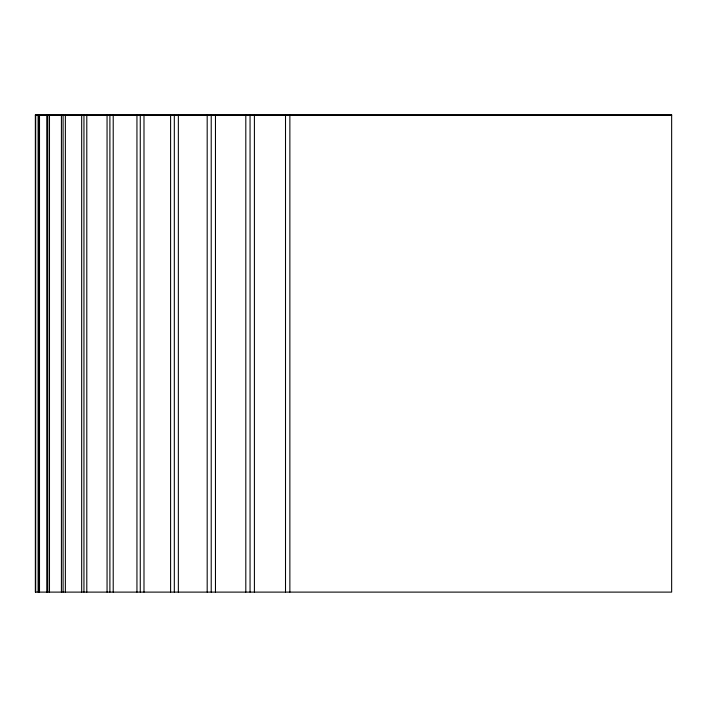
<?xml version="1.0" encoding="UTF-8"?>
<svg xmlns="http://www.w3.org/2000/svg" width="707" height="707" viewBox="0 0 707 707"><rect width="100%" height="100%" fill="white"/><g stroke="black" fill="none" stroke-linecap="round" stroke-linejoin="round"><path stroke-width="1.06" d="M35.35 115.206L671.65 115.206M289.87 115.206L289.87 592.113M285.513 115.206L285.513 592.113M254.405 115.206L254.405 592.113M250.057 115.206L250.057 592.113M245.806 115.206L245.806 592.113M215.467 115.206L215.467 592.113M211.216 115.206L211.216 592.113M207.186 115.206L207.186 592.113M178.358 115.206L178.358 592.113M174.32 115.206L174.32 592.113M170.599 115.206L170.599 592.113M143.989 115.206L143.989 592.113M140.269 115.206L140.269 592.113M136.946 115.206L136.946 592.113M113.217 115.206L113.217 592.113M109.894 115.206L109.894 592.113M107.057 115.206L107.057 592.113M86.793 115.206L86.793 592.113M83.956 115.206L83.956 592.113M81.676 115.206L81.676 592.113M65.371 115.206L65.371 592.113M63.091 115.206L63.091 592.113M61.421 115.206L61.421 592.113M49.481 115.206L49.481 592.113M47.811 115.206L47.811 592.113M46.786 115.206L46.786 592.113M39.504 115.206L39.504 592.113M38.487 115.206L38.487 592.113M38.143 115.206L38.143 592.113M35.695 115.206L35.695 592.113M671.65 114.888L35.35 114.888L35.35 592.113L671.65 592.113L671.65 114.888"/></g></svg>
